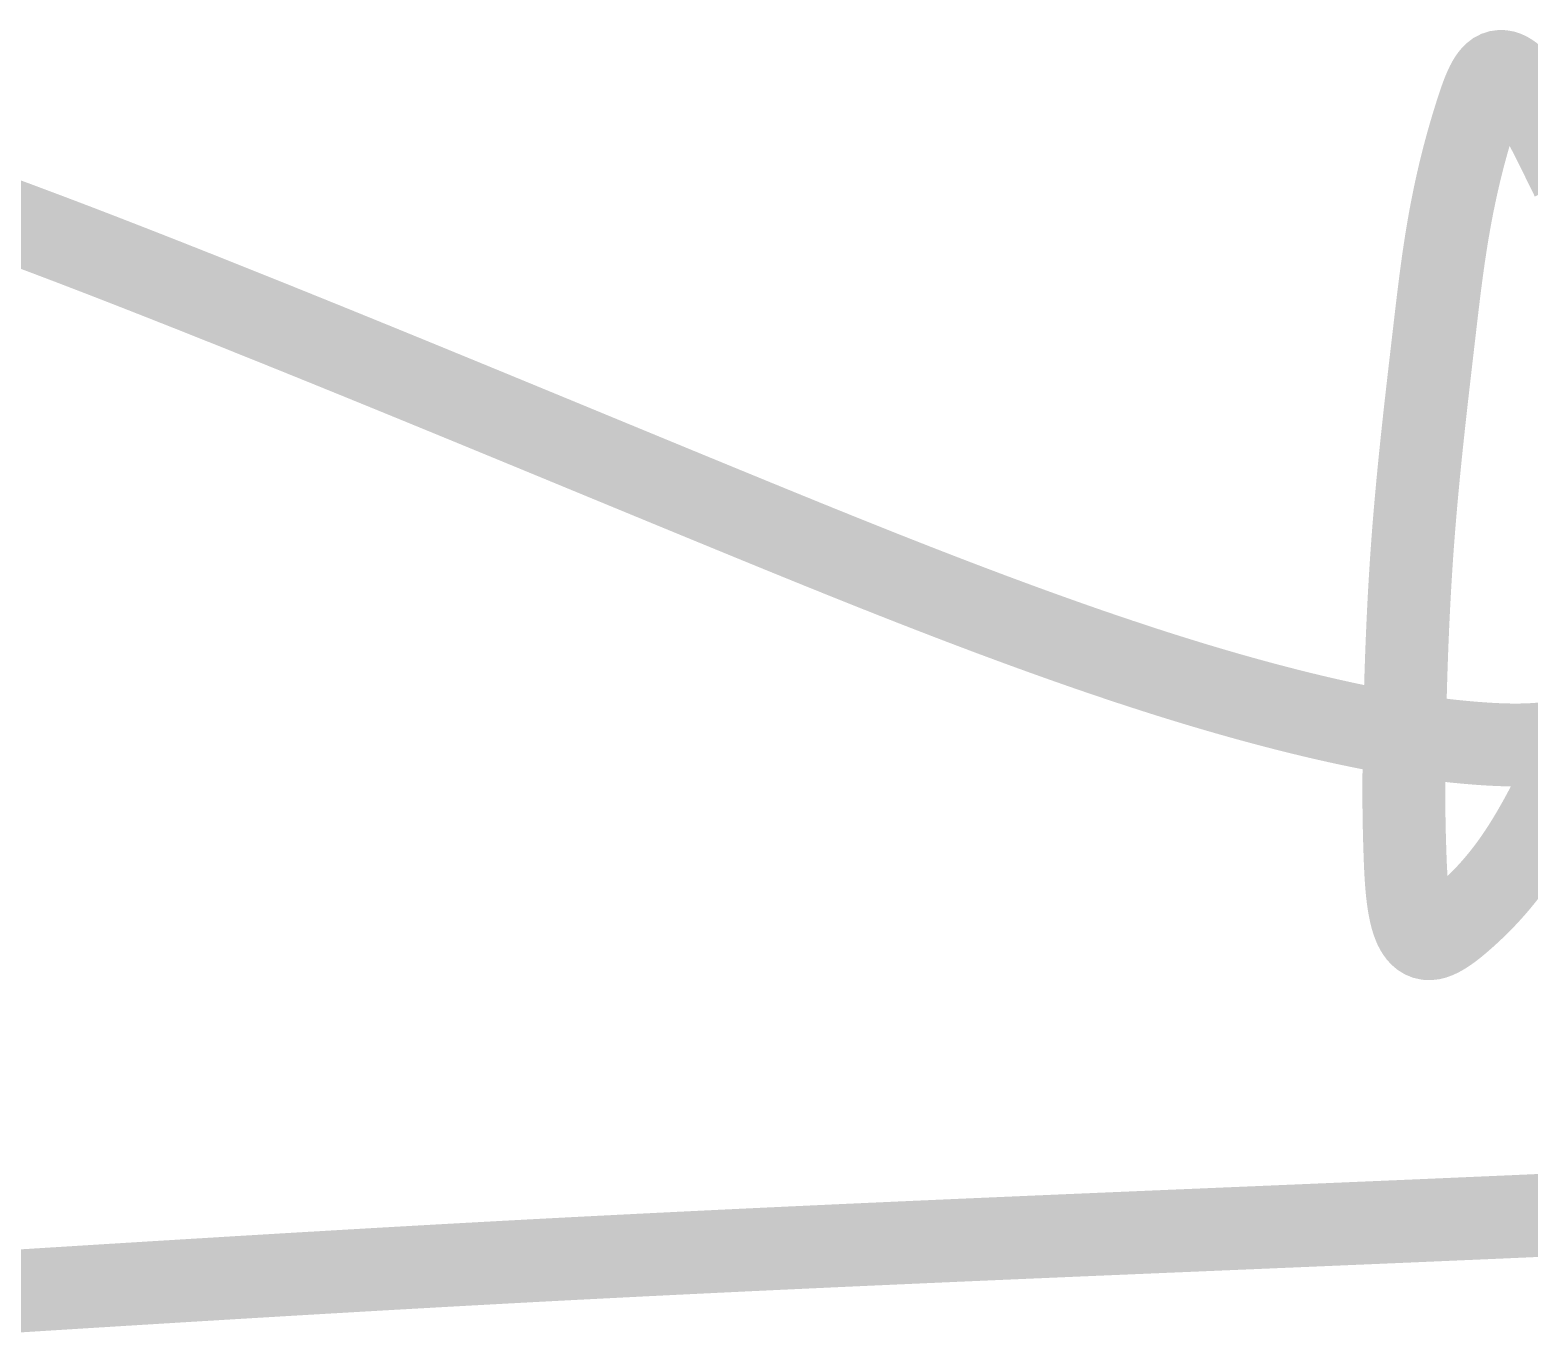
# Model space of a CAD drawing. Header units: millimetres. Extents: x -295047 to 29144, y -724756 to -246879.
# Drawn here: x -23260.7 to -23079.8, y -350917 to -350759.5 of the extents above; entities that cross this region are included whole.
import ezdxf
from ezdxf.enums import TextEntityAlignment as Align

# ---------------------------------------------------------------- set-up
doc = ezdxf.new("R2010")
doc.units = ezdxf.units.MM
doc.header["$MEASUREMENT"] = 0
for name, color, linetype, lineweight in [('ISO', 153, 'Continuous', 13), ('LC ISO', 153, 'Continuous', 13), ('LC Net thay', 7, 'Continuous', 25), ('LC Text1', 3, 'Continuous', 20)]:
    doc.layers.add(name, color=color, linetype=linetype, lineweight=lineweight)
doc.styles.add('Khungten', font='VHAVAN_1.TTF', dxfattribs={"width": 0.9, "height": 5000})
doc.styles.add('Title', font='VHBLACK_1.TTF', dxfattribs={"width": 0.8})

# ---------------------------------------------------------------- blocks, each defined once
blk = doc.blocks.new('Mr. Giang')
at = {"layer": 'LC ISO', "const_width": 50}
for points in [[(2144.01, 504.44), (2145.75, 503.81), (2147.48, 503.17), (2149.22, 502.54), (2150.96, 501.9), (2152.69, 501.26), (2154.43, 500.62), (2156.16, 499.98), (2157.9, 499.33), (2159.63, 498.69), (2161.37, 498.05), (2163.1, 497.4), (2164.84, 496.76), (2166.57, 496.11), (2168.3, 495.46), (2170.04, 494.81), (2171.77, 494.16), (2173.5, 493.51), (2175.23, 492.86), (2176.96, 492.21), (2178.7, 491.56), (2180.43, 490.9), (2182.16, 490.25), (2183.89, 489.59), (2185.62, 488.94), (2187.35, 488.28), (2189.08, 487.62), (2190.81, 486.97), (2192.54, 486.31), (2194.27, 485.65), (2195.99, 484.99), (2197.72, 484.33), (2199.45, 483.66), (2201.18, 483), (2202.9, 482.34), (2204.63, 481.67), (2206.36, 481.01), (2208.08, 480.35), (2209.81, 479.68), (2211.54, 479.01), (2213.26, 478.35), (2214.99, 477.68), (2216.71, 477.01), (2218.43, 476.34), (2220.16, 475.67), (2221.88, 475), (2223.61, 474.33), (2225.33, 473.66), (2227.05, 472.99), (2228.77, 472.32), (2230.5, 471.65), (2232.22, 470.97), (2233.94, 470.3), (2235.66, 469.63), (2237.38, 468.95), (2239.1, 468.28), (2240.82, 467.6), (2242.54, 466.93), (2244.26, 466.25), (2245.98, 465.58), (2247.7, 464.9), (2249.42, 464.22), (2251.13, 463.55), (2252.85, 462.87), (2254.57, 462.19), (2256.29, 461.51), (2258, 460.83), (2259.72, 460.16), (2261.43, 459.48), (2263.15, 458.8), (2264.87, 458.12), (2266.96, 457.29), (2268.29, 456.76), (2270.01, 456.08), (2271.72, 455.4), (2273.44, 454.71), (2275.15, 454.03), (2276.86, 453.35), (2278.57, 452.67), (2280.29, 451.99), (2282, 451.31), (2283.71, 450.62), (2285.42, 449.94), (2287.13, 449.26), (2288.84, 448.58), (2290.55, 447.89), (2292.26, 447.21), (2293.97, 446.53), (2295.68, 445.84), (2297.39, 445.16), (2299.1, 444.47), (2300.81, 443.79), (2302.51, 443.1), (2304.22, 442.42), (2305.93, 441.73), (2307.64, 441.05), (2309.34, 440.36), (2311.05, 439.68), (2312.76, 438.99), (2314.46, 438.31), (2316.17, 437.62), (2317.87, 436.93), (2319.58, 436.25), (2321.28, 435.56), (2322.99, 434.87), (2324.69, 434.19), (2326.39, 433.5), (2328.1, 432.81), (2329.8, 432.12), (2331.5, 431.43), (2333.21, 430.75), (2334.91, 430.06), (2336.61, 429.37), (2338.31, 428.68), (2340.02, 427.99), (2341.72, 427.3), (2343.42, 426.61), (2345.12, 425.92), (2346.82, 425.24), (2348.52, 424.55), (2350.22, 423.86), (2351.92, 423.17), (2353.62, 422.48), (2355.32, 421.79), (2357.02, 421.09), (2358.72, 420.4), (2360.42, 419.71), (2362.12, 419.02), (2363.82, 418.33), (2365.51, 417.64), (2367.21, 416.95), (2368.91, 416.26), (2370.61, 415.57), (2372.31, 414.87), (2374, 414.18), (2375.7, 413.49), (2377.4, 412.8), (2379.09, 412.11), (2380.79, 411.41), (2382.49, 410.72), (2384.18, 410.03), (2385.88, 409.33), (2387.58, 408.64), (2389.27, 407.95), (2390.97, 407.26), (2392.66, 406.56), (2394.36, 405.87), (2396.05, 405.18), (2397.75, 404.48), (2399.44, 403.79), (2401.14, 403.09), (2402.83, 402.4), (2404.53, 401.71), (2406.22, 401.01), (2407.91, 400.32), (2409.61, 399.62), (2411.3, 398.93), (2412.99, 398.23), (2414.69, 397.54), (2416.38, 396.84), (2418.07, 396.15), (2419.77, 395.45), (2421.46, 394.76), (2423.15, 394.06), (2424.84, 393.37), (2426.54, 392.67), (2428.23, 391.98), (2429.92, 391.28), (2431.61, 390.59), (2433.31, 389.89), (2435, 389.2), (2436.69, 388.5), (2438.38, 387.8), (2440.07, 387.11), (2441.76, 386.41), (2443.46, 385.72), (2445.15, 385.02), (2446.84, 384.32), (2448.53, 383.63), (2450.22, 382.93), (2451.91, 382.23), (2453.6, 381.54), (2455.29, 380.84), (2456.98, 380.15), (2458.67, 379.45), (2460.36, 378.75), (2462.06, 378.06), (2463.75, 377.36), (2465.44, 376.66), (2467.13, 375.96), (2468.82, 375.27), (2470.51, 374.57), (2472.2, 373.87), (2473.89, 373.18), (2475.58, 372.48), (2477.27, 371.78), (2478.96, 371.09), (2480.65, 370.39), (2482.34, 369.69), (2484.03, 368.99), (2485.72, 368.3), (2487.41, 367.6), (2489.1, 366.9), (2490.79, 366.21), (2492.48, 365.51), (2494.17, 364.81), (2495.86, 364.11), (2497.54, 363.42), (2499.23, 362.72), (2500.92, 362.02), (2502.61, 361.32), (2504.3, 360.63), (2505.99, 359.93), (2507.68, 359.23), (2509.37, 358.53), (2511.06, 357.84), (2512.75, 357.14), (2514.44, 356.44), (2516.13, 355.74), (2517.82, 355.05), (2519.51, 354.35), (2521.2, 353.65), (2522.89, 352.96), (2524.58, 352.26), (2526.27, 351.56), (2527.96, 350.86), (2529.65, 350.17), (2531.34, 349.47), (2533.03, 348.77), (2534.72, 348.07), (2536.41, 347.38), (2538.1, 346.68), (2539.79, 345.98), (2541.48, 345.29), (2543.17, 344.59), (2544.86, 343.89), (2546.55, 343.2), (2548.24, 342.5), (2549.93, 341.8), (2551.62, 341.1), (2553.31, 340.41), (2555, 339.71), (2556.69, 339.01), (2558.38, 338.32), (2560.07, 337.62), (2561.77, 336.92), (2563.46, 336.23), (2565.15, 335.53), (2566.84, 334.83), (2568.53, 334.14), (2570.22, 333.44), (2571.91, 332.75), (2573.61, 332.05), (2575.3, 331.35), (2576.99, 330.66), (2578.68, 329.96), (2580.37, 329.27), (2582.06, 328.57), (2583.76, 327.87), (2585.45, 327.18), (2587.14, 326.48), (2588.83, 325.79), (2590.53, 325.09), (2592.22, 324.4), (2594.7, 323.38), (2595.61, 323.01), (2597.3, 322.31), (2598.99, 321.62), (2600.69, 320.92), (2602.38, 320.23), (2604.07, 319.53), (2605.77, 318.84), (2607.46, 318.14), (2609.16, 317.45), (2610.85, 316.76), (2612.55, 316.06), (2614.24, 315.37), (2615.94, 314.67), (2617.63, 313.98), (2619.33, 313.29), (2621.02, 312.6), (2622.72, 311.9), (2624.41, 311.21), (2626.11, 310.52), (2627.8, 309.83), (2629.5, 309.14), (2631.2, 308.45), (2632.89, 307.75), (2634.59, 307.06), (2636.29, 306.37), (2637.99, 305.69), (2639.68, 305), (2641.38, 304.31), (2643.08, 303.62), (2644.78, 302.93), (2646.47, 302.24), (2648.17, 301.56), (2649.87, 300.87), (2651.57, 300.18), (2653.27, 299.5), (2654.97, 298.81), (2656.67, 298.13), (2658.37, 297.44), (2660.07, 296.76), (2661.77, 296.07), (2663.47, 295.39), (2665.17, 294.71), (2666.87, 294.03), (2668.57, 293.35), (2670.28, 292.66), (2671.98, 291.98), (2673.68, 291.3), (2675.38, 290.63), (2677.08, 289.95), (2678.79, 289.27), (2680.49, 288.59), (2682.19, 287.92), (2683.9, 287.24), (2685.6, 286.56), (2687.31, 285.89), (2689.01, 285.22), (2690.71, 284.54), (2692.42, 283.87), (2694.13, 283.2), (2695.83, 282.53), (2697.54, 281.86), (2699.24, 281.19), (2700.95, 280.52), (2702.66, 279.85), (2704.36, 279.18), (2706.07, 278.52), (2707.78, 277.85), (2709.49, 277.19), (2711.2, 276.52), (2712.9, 275.86), (2714.61, 275.2), (2716.32, 274.54), (2718.03, 273.88), (2719.74, 273.22), (2721.45, 272.56), (2723.16, 271.9), (2724.87, 271.24), (2726.59, 270.59), (2728.3, 269.93), (2730.01, 269.28), (2731.72, 268.62), (2733.43, 267.97), (2735.15, 267.32), (2736.86, 266.67), (2738.58, 266.02), (2740.29, 265.37), (2742, 264.72), (2743.72, 264.08), (2745.43, 263.43), (2747.15, 262.79), (2748.87, 262.14), (2750.58, 261.5), (2752.3, 260.86), (2754.02, 260.22), (2755.73, 259.58), (2757.45, 258.95), (2759.17, 258.31), (2760.89, 257.67), (2762.61, 257.04), (2764.33, 256.41), (2766.05, 255.77), (2767.77, 255.14), (2769.49, 254.51), (2771.21, 253.89), (2772.93, 253.26), (2774.65, 252.63), (2776.37, 252.01), (2778.1, 251.39), (2779.82, 250.76), (2781.54, 250.14), (2783.27, 249.52), (2784.99, 248.9), (2786.72, 248.29), (2788.44, 247.67), (2790.17, 247.06), (2791.15, 246.71), (2793.62, 245.83), (2795.35, 245.22), (2797.08, 244.61), (2798.81, 244.01), (2800.53, 243.4), (2802.26, 242.8), (2803.99, 242.19), (2805.72, 241.59), (2807.45, 240.99), (2809.18, 240.39), (2810.92, 239.8), (2812.65, 239.2), (2814.38, 238.61), (2816.11, 238.01), (2817.85, 237.42), (2819.58, 236.83), (2821.32, 236.25), (2823.05, 235.66), (2824.79, 235.08), (2826.52, 234.49), (2828.26, 233.91), (2830, 233.33), (2831.74, 232.76), (2833.47, 232.18), (2835.21, 231.61), (2836.95, 231.04), (2838.69, 230.47), (2840.43, 229.9), (2842.18, 229.33), (2843.92, 228.77), (2845.66, 228.2), (2847.41, 227.64), (2849.15, 227.08), (2850.89, 226.53), (2852.64, 225.97), (2854.39, 225.42), (2856.13, 224.87), (2857.88, 224.32), (2859.63, 223.77), (2861.38, 223.23), (2863.13, 222.69), (2864.88, 222.15), (2866.63, 221.61), (2868.38, 221.07), (2870.13, 220.54), (2871.89, 220), (2873.64, 219.47), (2875.4, 218.95), (2877.15, 218.42), (2878.91, 217.9), (2880.67, 217.38), (2882.42, 216.86), (2884.18, 216.34), (2885.94, 215.83), (2887.7, 215.32), (2889.46, 214.81), (2891.22, 214.3), (2892.99, 213.8), (2894.75, 213.29), (2896.52, 212.79), (2898.28, 212.3), (2900.05, 211.8), (2901.81, 211.31), (2903.58, 210.82), (2905.35, 210.33), (2907.12, 209.85), (2908.89, 209.37), (2910.66, 208.89), (2912.43, 208.41), (2914.2, 207.93), (2915.98, 207.46), (2917.75, 206.99), (2919.53, 206.53), (2921.3, 206.06), (2923.08, 205.6), (2924.86, 205.14), (2926.64, 204.69), (2928.42, 204.23), (2930.2, 203.78), (2931.31, 203.51), (2933.77, 202.89), (2935.55, 202.45), (2937.33, 202.01), (2939.12, 201.58), (2940.91, 201.14), (2942.69, 200.71), (2944.48, 200.29), (2946.27, 199.86), (2948.06, 199.45), (2949.85, 199.03), (2951.64, 198.62), (2953.44, 198.21), (2955.23, 197.8), (2957.03, 197.4), (2958.82, 197), (2960.62, 196.61), (2962.41, 196.22), (2964.21, 195.83), (2966.01, 195.45), (2967.81, 195.08), (2969.61, 194.7), (2971.41, 194.33), (2973.21, 193.97), (2975.01, 193.61), (2976.81, 193.25), (2978.62, 192.9), (2980.42, 192.56), (2982.23, 192.22), (2984.03, 191.88), (2985.84, 191.55), (2987.64, 191.22), (2989.45, 190.9), (2991.26, 190.58), (2993.07, 190.27), (2994.88, 189.96), (2996.69, 189.66), (2998.5, 189.37), (3000.31, 189.08), (3002.12, 188.79), (3003.93, 188.52), (3005.74, 188.24), (3007.56, 187.98), (3009.37, 187.71), (3011.18, 187.46), (3013, 187.21), (3014.81, 186.96), (3016.63, 186.73), (3018.44, 186.5), (3020.26, 186.27), (3022.08, 186.05), (3023.9, 185.84), (3025.71, 185.63), (3027.53, 185.43), (3029.35, 185.24), (3031.17, 185.06), (3032.99, 184.88), (3034.81, 184.7), (3036.63, 184.54), (3038.45, 184.38), (3040.27, 184.23), (3042.09, 184.08), (3044.59, 183.9), (3045.73, 183.82), (3047.55, 183.69), (3049.38, 183.58), (3051.2, 183.48), (3053.02, 183.38), (3054.85, 183.3), (3056.67, 183.22), (3058.5, 183.16), (3060.32, 183.11), (3062.15, 183.08), (3063.97, 183.05), (3065.8, 183.05), (3067.63, 183.06), (3069.46, 183.08), (3071.29, 183.12), (3073.12, 183.18), (3074.95, 183.26), (3076.78, 183.35), (3078.61, 183.47), (3080.45, 183.6), (3082.28, 183.76), (3084.12, 183.93), (3085.95, 184.13), (3087.79, 184.36), (3089.63, 184.6), (3091.47, 184.87), (3093.31, 185.17), (3095.16, 185.49), (3097.03, 185.84), (3098.85, 186.21), (3100.69, 186.62)], [(3099.96, 524.96), (3098.61, 527.71), (3097.91, 529.13), (3096.85, 531.28), (3095.78, 533.47), (3094.69, 535.7), (3093.59, 537.95), (3092.47, 540.22), (3091.34, 542.51), (3090.2, 544.81), (3089.05, 547.12), (3087.88, 549.42), (3086.72, 551.71), (3085.54, 553.99), (3084.36, 556.26), (3083.17, 558.49), (3081.98, 560.7), (3080.78, 562.86), (3079.58, 564.99), (3078.38, 567.07), (3077.19, 569.09), (3075.99, 571.05), (3074.8, 572.94), (3073.6, 574.76), (3072.42, 576.51), (3071.24, 578.17), (3070.06, 579.73), (3068.89, 581.21), (3067.74, 582.58), (3066.59, 583.84), (3065.45, 584.99), (3064.32, 586.02), (3063.21, 586.93), (3062.11, 587.7), (3061.03, 588.34), (3059.96, 588.83), (3058.91, 589.18), (3057.88, 589.37), (3056.86, 589.39), (3055.87, 589.26), (3054.9, 588.95), (3053.95, 588.46), (3052.6, 587.41), (3052.12, 586.92), (3051.25, 585.88), (3050.39, 584.66), (3049.56, 583.29), (3048.76, 581.79), (3047.97, 580.16), (3047.2, 578.43), (3046.45, 576.61), (3045.72, 574.71), (3045.01, 572.76), (3044.31, 570.76), (3043.63, 568.73), (3042.69, 565.88), (3042.3, 564.67), (3041.66, 562.64), (3041.03, 560.63), (3040.41, 558.63), (3039.8, 556.64), (3039.21, 554.66), (3038.63, 552.69), (3038.06, 550.73), (3037.5, 548.78), (3036.95, 546.84), (3036.41, 544.91), (3035.89, 542.99), (3035.37, 541.07), (3034.86, 539.17), (3034.37, 537.27), (3033.89, 535.38), (3033.41, 533.5), (3032.95, 531.63), (3032.49, 529.76), (3032.04, 527.9), (3031.61, 526.05), (3031.18, 524.21), (3030.76, 522.37), (3030.35, 520.54), (3029.95, 518.72), (3029.56, 516.9), (3029.17, 515.09), (3028.8, 513.28), (3028.43, 511.48), (3028.06, 509.69), (3027.71, 507.9), (3027.36, 506.12), (3027.02, 504.34), (3026.69, 502.57), (3026.37, 500.8), (3026.05, 499.04), (3025.73, 497.28), (3025.43, 495.52), (3025.13, 493.77), (3024.83, 492.02), (3024.54, 490.28), (3024.26, 488.53), (3023.98, 486.8), (3023.71, 485.06), (3023.44, 483.33), (3023.18, 481.6), (3022.92, 479.87), (3022.66, 478.15), (3022.41, 476.42), (3022.17, 474.7), (3021.92, 472.98), (3021.69, 471.27), (3021.45, 469.55), (3021.22, 467.83), (3020.99, 466.12), (3020.77, 464.4), (3020.54, 462.69), (3020.32, 460.98), (3020.11, 459.26), (3019.89, 457.55), (3019.68, 455.84), (3019.47, 454.13), (3019.26, 452.41), (3019.05, 450.7), (3018.84, 448.98), (3018.64, 447.26), (3018.43, 445.55), (3018.23, 443.83), (3018.03, 442.1), (3017.83, 440.38), (3017.62, 438.66), (3017.42, 436.93), (3017.22, 435.2), (3016.93, 432.66), (3016.82, 431.73), (3016.61, 429.99), (3016.41, 428.25), (3016.21, 426.5), (3016, 424.76), (3015.8, 423.01), (3015.6, 421.25), (3015.39, 419.5), (3015.19, 417.74), (3014.98, 415.98), (3014.78, 414.22), (3014.57, 412.45), (3014.37, 410.68), (3014.16, 408.91), (3013.96, 407.13), (3013.75, 405.36), (3013.55, 403.58), (3013.34, 401.8), (3013.14, 400.01), (3012.93, 398.22), (3012.73, 396.43), (3012.53, 394.64), (3012.32, 392.85), (3012.12, 391.05), (3011.92, 389.25), (3011.71, 387.45), (3011.51, 385.64), (3011.31, 383.84), (3011.11, 382.03), (3010.91, 380.22), (3010.71, 378.4), (3010.52, 376.59), (3010.32, 374.77), (3010.12, 372.95), (3009.93, 371.13), (3009.73, 369.3), (3009.54, 367.47), (3009.34, 365.65), (3009.15, 363.81), (3008.96, 361.98), (3008.77, 360.14), (3008.58, 358.31), (3008.39, 356.47), (3008.21, 354.63), (3008.02, 352.78), (3007.84, 350.94), (3007.65, 349.09), (3007.47, 347.24), (3007.29, 345.39), (3007.11, 343.53), (3006.93, 341.68), (3006.76, 339.82), (3006.58, 337.96), (3006.41, 336.1), (3006.24, 334.24), (3006.07, 332.37), (3005.9, 330.51), (3005.74, 328.64), (3005.57, 326.77), (3005.41, 324.9), (3005.25, 323.02), (3005.09, 321.15), (3004.93, 319.27), (3004.78, 317.39), (3004.62, 315.51), (3004.47, 313.63), (3004.32, 311.75), (3004.18, 309.86), (3004.03, 307.98), (3003.89, 306.09), (3003.75, 304.2), (3003.61, 302.31), (3003.54, 301.3), (3003.34, 298.53), (3003.21, 296.63), (3003.08, 294.73), (3002.95, 292.84), (3002.83, 290.94), (3002.71, 289.04), (3002.59, 287.14), (3002.47, 285.24), (3002.35, 283.35), (3002.24, 281.45), (3002.13, 279.55), (3002.02, 277.65), (3001.91, 275.75), (3001.81, 273.85), (3001.7, 271.95), (3001.6, 270.05), (3001.5, 268.16), (3001.41, 266.26), (3001.31, 264.37), (3001.22, 262.47), (3001.13, 260.58), (3001.04, 258.69), (3000.95, 256.8), (3000.86, 254.92), (3000.78, 253.03), (3000.7, 251.15), (3000.62, 249.27), (3000.54, 247.39), (3000.46, 245.52), (3000.39, 243.64), (3000.31, 241.77), (3000.24, 239.91), (3000.17, 238.04), (3000.1, 236.18), (3000.04, 234.32), (2999.97, 232.47), (2999.91, 230.62), (2999.85, 228.77), (2999.79, 226.93), (2999.73, 225.09), (2999.67, 223.25), (2999.62, 221.42), (2999.56, 219.6), (2999.51, 217.77), (2999.46, 215.96), (2999.41, 214.15), (2999.36, 212.34), (2999.32, 210.54), (2999.27, 208.74), (2999.23, 206.95), (2999.18, 205.16), (2999.14, 203.38), (2999.1, 201.61), (2999.06, 199.84), (2999.03, 198.08), (2998.99, 196.32), (2998.96, 194.57), (2998.92, 192.83), (2998.89, 191.09), (2998.86, 189.36), (2998.83, 187.64), (2998.8, 185.92), (2998.77, 184.21), (2998.74, 182.51), (2998.72, 180.82), (2998.69, 179.13), (2998.67, 177.46), (2998.65, 175.78), (2998.63, 174.08), (2998.61, 172.47), (2998.59, 170.82), (2998.57, 169.17), (2998.55, 167.53), (2998.54, 165.89), (2998.52, 164.25), (2998.51, 162.61), (2998.5, 160.96), (2998.49, 159.3), (2998.49, 157.63), (2998.49, 155.96), (2998.49, 154.27), (2998.49, 152.57), (2998.5, 150.85), (2998.5, 149.11), (2998.52, 147.35), (2998.53, 145.58), (2998.55, 143.77), (2998.57, 141.95), (2998.6, 140.09), (2998.63, 138.21), (2998.66, 136.29), (2998.7, 134.34), (2998.74, 132.36), (2998.79, 130.34), (2998.84, 128.28), (2998.9, 126.18), (2998.96, 124.03), (2999.03, 121.85), (2999.1, 119.61), (2999.18, 117.34), (2999.26, 115), (2999.35, 112.63), (2999.45, 110.23), (2999.57, 107.8), (2999.7, 105.37), (2999.85, 102.92), (3000.02, 100.48), (3000.21, 98.06), (3000.43, 95.65), (3000.67, 93.28), (3000.95, 90.95), (3001.26, 88.67), (3001.6, 86.45), (3001.99, 84.29), (3002.41, 82.21), (3002.88, 80.22), (3003.39, 78.32), (3003.95, 76.52), (3004.57, 74.84), (3005.23, 73.28), (3005.95, 71.85), (3006.73, 70.56), (3007.57, 69.42), (3008.48, 68.44), (3009.45, 67.62), (3010.49, 66.98), (3011.59, 66.53), (3012.78, 66.27), (3014.12, 66.22), (3015.37, 66.36), (3016.77, 66.71), (3018.24, 67.24), (3019.76, 67.94), (3021.32, 68.77), (3022.92, 69.74), (3024.55, 70.82), (3026.19, 71.99), (3027.84, 73.25), (3029.49, 74.56), (3031.13, 75.91), (3032.76, 77.3), (3033.86, 78.26), (3035.92, 80.08), (3037.46, 81.48), (3038.96, 82.87), (3040.43, 84.25), (3041.88, 85.64), (3043.29, 87.03), (3044.68, 88.42), (3046.04, 89.81), (3047.38, 91.2), (3048.68, 92.58), (3049.97, 93.98), (3051.23, 95.37), (3052.46, 96.76), (3053.68, 98.16), (3054.87, 99.55), (3056.03, 100.95), (3057.18, 102.36), (3058.31, 103.76), (3059.42, 105.17), (3060.51, 106.58), (3061.58, 108), (3062.64, 109.42), (3063.68, 110.85), (3064.7, 112.28), (3065.71, 113.71), (3066.71, 115.15), (3067.69, 116.6), (3068.66, 118.05), (3069.61, 119.51), (3070.56, 120.98), (3071.49, 122.45), (3072.42, 123.93), (3073.33, 125.41), (3074.24, 126.91), (3075.14, 128.41), (3076.03, 129.92), (3076.92, 131.44), (3077.57, 132.56), (3078.68, 134.5), (3079.55, 136.04), (3080.42, 137.6), (3081.28, 139.16), (3082.13, 140.73), (3082.99, 142.31), (3083.83, 143.89), (3084.67, 145.49), (3085.51, 147.09), (3086.34, 148.7), (3087.17, 150.32), (3087.99, 151.94), (3088.81, 153.57), (3089.62, 155.21), (3090.43, 156.85), (3091.23, 158.51), (3092.03, 160.16), (3092.83, 161.83), (3093.62, 163.5), (3094.4, 165.18), (3095.18, 166.86), (3095.95, 168.55), (3096.72, 170.24), (3097.49, 171.94), (3098.25, 173.64), (3099.01, 175.35)], [(2137.71, -147.97), (2148.55, -147.29), (2159.39, -146.61), (2170.22, -145.94), (2181.05, -145.26), (2191.88, -144.59), (2202.71, -143.91), (2213.54, -143.24), (2224.36, -142.57), (2235.18, -141.91), (2246, -141.24), (2256.82, -140.58), (2267.64, -139.92), (2278.46, -139.27), (2289.27, -138.61), (2300.08, -137.96), (2310.89, -137.32), (2321.71, -136.67), (2332.52, -136.03), (2343.33, -135.4), (2354.13, -134.77), (2364.94, -134.14), (2375.75, -133.51), (2386.56, -132.89), (2397.37, -132.28), (2408.17, -131.67), (2418.98, -131.06), (2429.79, -130.46), (2440.6, -129.87), (2451.4, -129.28), (2462.21, -128.69), (2473.02, -128.11), (2487, -127.37), (2494.65, -126.97), (2505.46, -126.41), (2516.27, -125.86), (2527.08, -125.31), (2537.9, -124.76), (2548.72, -124.22), (2559.53, -123.69), (2570.35, -123.16), (2581.17, -122.63), (2591.99, -122.11), (2602.81, -121.59), (2613.63, -121.08), (2624.45, -120.57), (2635.27, -120.07), (2646.09, -119.57), (2656.92, -119.07), (2667.74, -118.58), (2678.57, -118.09), (2689.39, -117.6), (2700.22, -117.12), (2711.04, -116.64), (2721.87, -116.16), (2732.7, -115.68), (2743.53, -115.21), (2754.36, -114.74), (2765.19, -114.27), (2776.01, -113.8), (2786.85, -113.34), (2797.68, -112.87), (2808.51, -112.41), (2819.34, -111.95), (2830.17, -111.49), (2841, -111.03), (2851.83, -110.57), (2862.67, -110.11), (2873.5, -109.66), (2884.33, -109.2), (2895.17, -108.74), (2906, -108.29), (2916.84, -107.83), (2927.67, -107.37), (2938.51, -106.91), (2949.34, -106.45), (2960.18, -105.99), (2971.01, -105.53), (2981.85, -105.07), (2992.68, -104.61), (3003.52, -104.15), (3014.35, -103.68), (3025.19, -103.21), (3036.03, -102.74), (3046.86, -102.27), (3057.7, -101.8), (3068.53, -101.32), (3079.37, -100.84), (3090.2, -100.36), (3101.04, -99.88)]]:
    blk.add_lwpolyline(points, dxfattribs=at)
blk = doc.blocks.new('lcdi KC')
at = {"layer": 'ISO', "xscale": 0.5, "yscale": 0.5, "zscale": 0.5}
blk.add_blockref('Mr. Giang', (37323.96, -842.82), dxfattribs=at)
at = {"color": 7, "style": 'Khungten', "width": 0.8}
for tag, p in [('REVISION', (39498.75, -10746.3)), ('NGAYHT', (39546.07, -11609.37))]:
    blk.add_attdef(tag, text='', height=200, dxfattribs=at).set_placement(p, align=Align.CENTER)
at = {"layer": 'LC Text1', "style": 'Title', "width": 1.485915}
for tag, p, p2 in [('TENBANVE1', (36912.66, -8885.76), (40339.14, -8885.76)), ('TENBANVE2', (36912.66, -9562.47), (40339.14, -9562.47))]:
    blk.add_attdef(tag, text='', height=250, dxfattribs=at).set_placement(p, p2, align=Align.FIT)
at = {"layer": 'LC Text1', "style": 'Title', "width": 0.7}
blk.add_attdef('SOBANVE', text='', height=250, dxfattribs=at).set_placement((39561.98, -13896.18), align=Align.CENTER)

msp = doc.modelspace()

# ---------------------------------------------------------------- block references
at = {"layer": 'LC Net thay', "xscale": 0.3999999999995694, "yscale": 0.3999999999995694, "zscale": 0.3999999999995694}
msp.add_blockref('lcdi KC', (-38624.23, -350545.26), dxfattribs=at)

doc.saveas('drawing.dxf')
